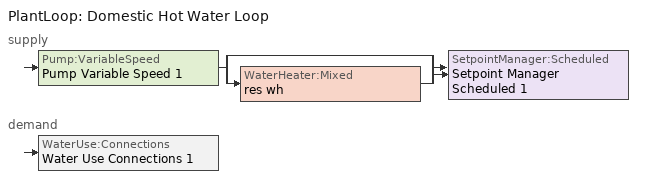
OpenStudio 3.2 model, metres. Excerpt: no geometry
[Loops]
PlantLoop 'Domestic Hot Water Loop'
 supply: Pump:VariableSpeed 'Pump Variable Speed 1' > split
  | bypass
  | WaterHeater:Mixed 'res wh'
  join > SetpointManager:Scheduled 'Setpoint Manager Scheduled 1'
 demand: WaterUse:Connections 'Water Use Connections 1'
[Sizing:Zone]
finished basement zone: Zone Cooling Design Supply Air Temperature Input Method=SupplyAirTemperature; Zone Cooling Design Supply Air Temperature {C}=14; Zone Cooling Design Supply Air Temperature Difference {deltaC}=11.11; Zone Heating Design Supply Air Temperature Input Method=SupplyAirTemperature; Zone Heating Design Supply Air Temperature {C}=40; Zone Heating Design Supply Air Temperature Difference {deltaC}=11.11; Zone Cooling Design Supply Air Humidity Ratio {kg-H2O/kg-air}=0.0085; Zone Heating Design Supply Air Humidity Ratio {kg-H2O/kg-air}=0.008; Cooling Design Air Flow Method=DesignDay; Heating Design Air Flow Method=DesignDay; Account for Dedicated Outdoor Air System=No; Dedicated Outdoor Air System Control Strategy=NeutralSupplyAir; Dedicated Outdoor Air Low Setpoint Temperature for Design {C}=autosize; Dedicated Outdoor Air High Setpoint Temperature for Design {C}=autosize
[Zone equipment]
finished basement zone: res bb finished basement zone convective electric
[PlantLoop]
Domestic Hot Water Loop: Glycol Concentration=0; Maximum Loop Flow Rate {m3/s}=0.01; Plant Loop Volume {m3}=0.003; Load Distribution Scheme=Optimal
[Sizing:Plant]
Domestic Hot Water Loop: Loop Type=Heating; Design Loop Exit Temperature {C}=52.6667; Loop Design Temperature Difference {deltaC}=5.55556; Sizing Option=NonCoincident; Zone Timesteps in Averaging Window=1; Coincident Sizing Factor Mode=None
[Pump:VariableSpeed]
Pump Variable Speed 1: Rated Flow Rate {m3/s}=0.01; Rated Pump Head {Pa}=1; Rated Power Consumption {W}=0; Motor Efficiency=1; Fraction of Motor Inefficiencies to Fluid Stream=0; Coefficient 1 of the Part Load Performance Curve=0; Coefficient 2 of the Part Load Performance Curve=1; Coefficient 3 of the Part Load Performance Curve=0; Coefficient 4 of the Part Load Performance Curve=0; Pump Control Type=Intermittent; Skin Loss Radiative Fraction=0.5; Design Power Sizing Method=PowerPerFlowPerPressure; Design Electric Power per Unit Flow Rate {W/(m3/s)}=348701.1; Design Shaft Power per Unit Flow Rate per Unit Head {W-s/m3-Pa}=1.28205; Design Minimum Flow Rate Fraction=0
[SetpointManager:Scheduled]
Setpoint Manager Scheduled 1: Control Variable=Temperature; Schedule=dhw temp
[WaterHeater:Mixed]
res wh: Tank Volume {m3}=0.143846; Setpoint Temperature Schedule=WH Setpoint Temp; Deadband Temperature Difference {deltaC}=2; Maximum Temperature Limit {C}=99; Heater Control Type=Cycle; Heater Maximum Capacity {W}=11722.8; Heater Minimum Capacity {W}=0; Heater Fuel Type=NaturalGas; Heater Thermal Efficiency=0.773298; Off Cycle Parasitic Fuel Consumption Rate {W}=0; Off Cycle Parasitic Fuel Type=Electricity; Off Cycle Parasitic Heat Fraction to Tank=0; On Cycle Parasitic Fuel Consumption Rate {W}=0; On Cycle Parasitic Fuel Type=Electricity; On Cycle Parasitic Heat Fraction to Tank=0; Ambient Temperature Indicator=ThermalZone; Ambient Temperature Thermal Zone=finished basement zone; Off Cycle Loss Coefficient to Ambient Temperature {W/K}=4.15693; Off Cycle Loss Fraction to Thermal Zone=0.64; On Cycle Loss Coefficient to Ambient Temperature {W/K}=4.15693; On Cycle Loss Fraction to Thermal Zone=1; Use Side Effectiveness=1; Source Side Effectiveness=1; Use Side Design Flow Rate {m3/s}=autosize; Source Side Design Flow Rate {m3/s}=autosize; Indirect Water Heating Recovery Time {hr}=1.5; Source Side Flow Control Mode=IndirectHeatPrimarySetpoint
[WaterHeater:Sizing]
res wh: Design Mode=PeakDraw; Time Storage Can Meet Peak Draw {hr}=0.538503; Time for Tank Recovery {hr}=0; Nominal Tank Volume for Autosizing Plant Connections {m3}=1
[WaterUse:Connections]
Water Use Connections 1: Drain Water Heat Exchanger Type=None; Drain Water Heat Exchanger Destination=Plant; Water Use Equipment Name 1=res shower; Water Use Equipment Name 2=res sink; Water Use Equipment Name 3=res bath; Water Use Equipment Name 4=res shower dist; Water Use Equipment Name 5=res sink dist; Water Use Equipment Name 6=res bath dist; Water Use Equipment Name 7=res dw; Water Use Equipment Name 8=res cw
[WaterUse:Equipment:Definition]
Name | Peak Flow Rate {m3/s} | Target Temperature Schedule
res shower | 0.0176332 | fixtures temperature schedule
res sink | 0.0157378 | fixtures temperature schedule
res bath | 0.00441644 | fixtures temperature schedule
res shower dist; res sink dist; res bath dist | 0 | fixtures temperature schedule
res dw | 0.00104011 | res dw temperature schedule
res cw | 0.00629939 | res cw temperature schedule
[OtherEquipment:Definition] Design Level Calculation Method=EquipmentLevel; Fraction Radiant=0; Fraction Lost=0
Name | Design Level {W} | Fraction Latent
res shower | 507081 | 0.487197
res sink | 158036 | 0.312221
res bath | 65146.3 | 0
[ZoneHVAC:Baseboard:Convective:Electric]
res bb finished basement zone convective electric: Availability Schedule=Always On Discrete; Nominal Capacity {W}=29307.1; Efficiency=1
[ElectricEquipment:Definition] Design Level Calculation Method=EquipmentLevel
Name | Design Level {W} | Fraction Latent | Fraction Radiant | Fraction Lost
res dw | 136388 | 0.15 | 0.36 | 0.25
res cw | 70491.5 | 0 | 0.48 | 0.2
[EnergyManagementSystem:Program]
res_nv_1_program: Set Tdiff = res_af_1_tin_s-res_af_1_tt_s; Set dT = (@Abs Tdiff); Set pt = (@RhFnTdbWPb res_af_1_tt_s res_nv_wt_s res_nv_pb_s); Set NVA = 13831.173440569546; Set Cs = 0.00023703726963500573; Set Cw = 0.00010014662135246548; Set MNV = 2.444359572750902; Set MHR = 0.0115; Set MRH = 0.7; Set temp1 = (res_nv_1_nva_s*NVA); Set SGNV = temp1*((((Cs*dT)+(Cw*(res_af_vw_s^2)))^0.5)/1000); If (res_nv_wt_s<MHR) && (pt<MRH) && (res_af_1_tin_s>res_nv_1_sp_s); Set temp2 = (res_af_1_tin_s-res_nv_1_sp_s); Set NVadj1 = temp2/(res_af_1_tin_s-res_af_1_tt_s); Set NVadj2 = (@Min NVadj1 1); Set NVadj3 = (@Max NVadj2 0); Set NVadj = SGNV*NVadj3; Set res_nv_1_flow_act = (@Min NVadj MNV); Else; Set res_nv_1_flow_act = 0; EndIf
res_infil_1_program: Set p_m = 0.14; Set p_s = 0.22; Set s_m = 270; Set s_s = 370; Set z_m = 9.99744; Set z_s = 6.4486261680000005; Set f_t = (((s_m/z_m)^p_m)*((z_s/s_s)^p_s)); Set Tdiff = res_af_1_tin_s-res_af_1_tt_s; Set dT = @Abs Tdiff; Set c = 0.0676; Set Cs = 0.0875; Set Cw = 0.1284; Set n = 0.67; Set sft = (f_t*0.7000000000000001); Set temp1 = ((c*Cw)*((sft*res_af_vw_s)^(2*n)))^2; Set Qn = (((c*Cs*(dT^n))^2)+temp1)^0.5; Set Tdiff = res_af_1_tin_s-res_af_1_tt_s; Set dT = @Abs Tdiff; Set QWHV = res_infil_1_wh_sch_s*0.0302; Set Qrange = res_infil_1_range_sch_s*0.0472; Set Qdryer = res_infil_1_dryer_sch_s*0.0472; Set Qbath = res_infil_1_bath_sch_s*0.0472; Set QhpwhOut = 0; Set QhpwhIn = 0; Set QductsOut = 0; Set QductsIn = 0; Set Qout = QWHV+Qrange+Qbath+Qdryer+QhpwhOut+QductsOut; Set Qin = QhpwhIn+QductsIn; Set Qu = (@Abs (Qout-Qin)); Set Qb = (@Min Qout Qin); Set faneff_wh = 0.9438948864000002; Set res_infil_1_house_fan_act = (QWHV*300)/faneff_wh*1; Set faneff_sp = 0.4719474432000001; Set res_infil_1_range_fan_act = (Qrange*300)/faneff_sp; Set res_infil_1_bath_fan_act = (Qbath*300)/faneff_sp; Set Q_acctd_for_elsewhere = QhpwhOut+QhpwhIn+QductsOut+QductsIn; Set res_infil_1_flow_act = (((Qu^2)+(Qn^2))^0.5)-Q_acctd_for_elsewhere; Set res_infil_1_flow_act = (@Max res_infil_1_flow_act 0)
[EnergyManagementSystem:ProgramCallingManager]
res ceil fan program calling manager: BeginTimestepBeforePredictor; res_ceil_fan_schedule_program
res af_1 program calling manager: BeginTimestepBeforePredictor; res_infil_1_program; res_nv_1_program
[Schedule:Constant]
Name | Value
dhw temp; WH Setpoint Temp | 52.6667
fixtures temperature schedule | 43.3333
Always On Discrete | 1
res dw temperature schedule; res cw temperature schedule | 52.666
